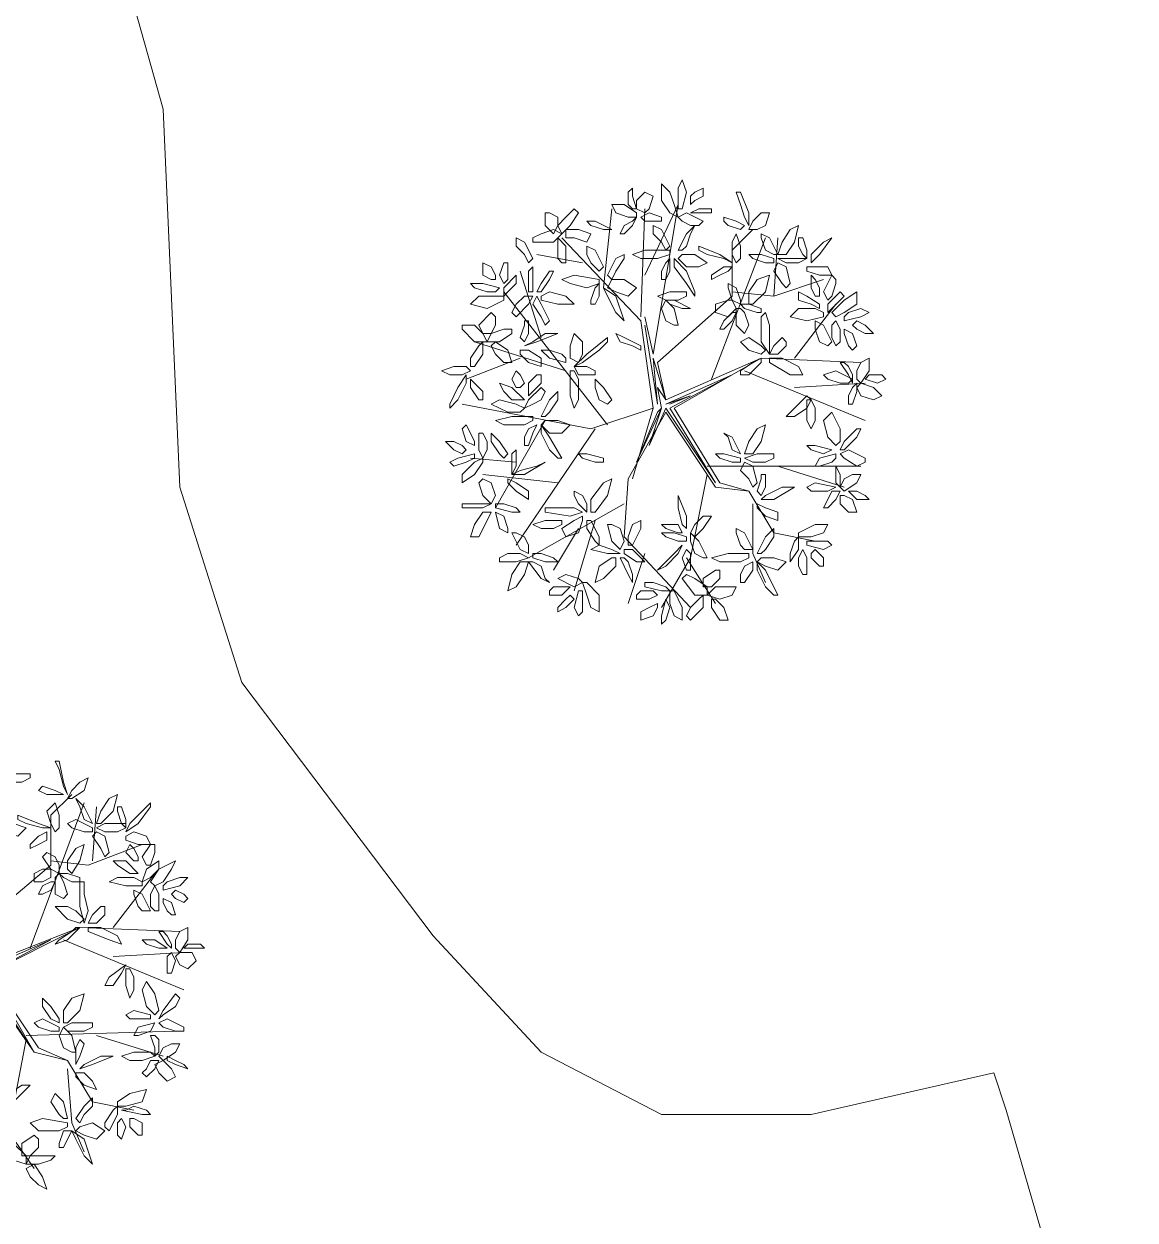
# Model space of a CAD drawing. Header units: millimetres. Extents: x 2576 to 2719, y 1757 to 1977.
# Drawn here: x 2614.22 to 2621.77, y 1837.76 to 1845.89 of the extents above; entities that cross this region are included whole.
import ezdxf

# ---------------------------------------------------------------- set-up
doc = ezdxf.new("R2010")
doc.units = ezdxf.units.MM
doc.layers.add('PDF_0', color=7, linetype='Continuous')
doc.layers.add('PDF_CVL_CUADCON_TIT', color=7, linetype='Continuous')

msp = doc.modelspace()

# ---------------------------------------------------------------- linework, layer by layer
at = {"layer": 'PDF_0', "lineweight": 9}
for points in [[(2618.6631, 1844.5789), (2618.6066, 1844.6072), (2618.5502, 1844.6919), (2618.5502, 1844.8049), (2618.6066, 1844.7484), (2618.6349, 1844.6637)], [(2618.6631, 1844.6919), (2618.6631, 1844.7766), (2618.6913, 1844.8331), (2618.7196, 1844.7484), (2618.6913, 1844.6354), (2618.6631, 1844.6354)], [(2618.3525, 1844.6354), (2618.3807, 1844.6354), (2618.3525, 1844.7201), (2618.3525, 1844.7766), (2618.3242, 1844.7484), (2618.3242, 1844.6637)], [(2618.4372, 1844.6072), (2618.3807, 1844.6354), (2618.3807, 1844.6919), (2618.4372, 1844.7484), (2618.4937, 1844.7201), (2618.4654, 1844.6354)], [(2618.7478, 1844.6637), (2618.7478, 1844.7201), (2618.7761, 1844.7484), (2618.8325, 1844.7766), (2618.8325, 1844.7201), (2618.7761, 1844.6919)], [(2619.0867, 1844.6637), (2619.1149, 1844.5789), (2619.1432, 1844.5225), (2619.1432, 1844.6072), (2619.0867, 1844.7484), (2619.0585, 1844.7484)], [(2617.9571, 1844.6354), (2617.9854, 1844.6072), (2617.9289, 1844.5225), (2617.8724, 1844.466), (2617.8442, 1844.5225), (2617.9006, 1844.5789)], [(2618.3242, 1844.5789), (2618.2395, 1844.6072), (2618.2113, 1844.6637), (2618.296, 1844.6637), (2618.3807, 1844.6072), (2618.3807, 1844.5789)], [(2618.8608, 1844.6072), (2618.7761, 1844.6072), (2618.7478, 1844.6072), (2618.8043, 1844.6354), (2618.889, 1844.6354), (2618.889, 1844.6072)], [(2617.8442, 1844.5789), (2617.8442, 1844.5225), (2617.8159, 1844.466), (2617.7594, 1844.5225), (2617.7594, 1844.6072), (2617.7877, 1844.6072)], [(2618.1548, 1844.4942), (2618.2113, 1844.4942), (2618.0983, 1844.5507), (2618.0418, 1844.5507), (2618.0701, 1844.5225)], [(2618.296, 1844.5225), (2618.3525, 1844.5507), (2618.3807, 1844.5789), (2618.3525, 1844.5225), (2618.296, 1844.466), (2618.2678, 1844.466)], [(2618.4937, 1844.5507), (2618.4372, 1844.5507), (2618.409, 1844.5789), (2618.4654, 1844.6072), (2618.5502, 1844.5789), (2618.5502, 1844.5507)], [(2618.7478, 1844.5225), (2618.6913, 1844.5507), (2618.6631, 1844.5789), (2618.7196, 1844.6072), (2618.8325, 1844.5507), (2618.8043, 1844.5225)], [(2619.002, 1844.5225), (2619.0867, 1844.4942), (2619.1149, 1844.5225), (2619.0585, 1844.5507), (2618.9737, 1844.5789), (2618.9737, 1844.5507)], [(2619.1432, 1844.4942), (2619.1997, 1844.4942), (2619.2561, 1844.5225), (2619.2844, 1844.6072), (2619.2279, 1844.6072), (2619.1714, 1844.5507)], [(2617.7312, 1844.466), (2617.8159, 1844.4942), (2617.8724, 1844.466), (2617.8159, 1844.4095), (2617.6747, 1844.4095), (2617.6747, 1844.4377)], [(2617.9006, 1844.4377), (2617.9006, 1844.4942), (2617.9854, 1844.4942), (2618.0701, 1844.466), (2618.0418, 1844.4095), (2617.9571, 1844.4377)], [(2618.5502, 1844.4095), (2618.4937, 1844.466), (2618.4937, 1844.5225), (2618.5502, 1844.4942), (2618.6066, 1844.3813), (2618.5784, 1844.353)], [(2618.7196, 1844.3813), (2618.7478, 1844.466), (2618.7761, 1844.5225), (2618.7196, 1844.466), (2618.6631, 1844.353), (2618.6913, 1844.353)], [(2619.0585, 1844.2683), (2619.0867, 1844.2965), (2619.0867, 1844.3813), (2619.0585, 1844.466), (2619.0302, 1844.4095), (2619.0302, 1844.3248)], [(2619.2561, 1844.353), (2619.2279, 1844.4377), (2619.2279, 1844.466), (2619.2844, 1844.4377), (2619.3409, 1844.3248), (2619.3126, 1844.3248)], [(2619.3409, 1844.3248), (2619.3973, 1844.3248), (2619.4538, 1844.4095), (2619.4821, 1844.5225), (2619.4256, 1844.4942), (2619.3691, 1844.4095)], [(2617.6182, 1844.3248), (2617.5618, 1844.3813), (2617.5618, 1844.4377), (2617.6182, 1844.4095), (2617.6747, 1844.2965), (2617.6465, 1844.2683)], [(2617.8442, 1844.2965), (2617.8442, 1844.3813), (2617.8442, 1844.4377), (2617.9006, 1844.3813), (2617.9006, 1844.2683), (2617.8724, 1844.2683)], [(2618.0701, 1844.2683), (2618.0418, 1844.3248), (2618.0418, 1844.3813), (2618.0983, 1844.353), (2618.1548, 1844.2401), (2618.1266, 1844.2118)], [(2618.8608, 1844.3248), (2618.9737, 1844.2965), (2619.0302, 1844.2683), (2618.9455, 1844.3248), (2618.8043, 1844.3813), (2618.8043, 1844.353)], [(2619.4821, 1844.3813), (2619.5103, 1844.3248), (2619.5385, 1844.2965), (2619.5385, 1844.353), (2619.5103, 1844.4377), (2619.4821, 1844.4377)], [(2619.6515, 1844.4095), (2619.708, 1844.4377), (2619.6233, 1844.3248), (2619.5668, 1844.2683), (2619.5668, 1844.3248)], [(2618.2395, 1844.2118), (2618.296, 1844.2965), (2618.296, 1844.3248), (2618.2395, 1844.2965), (2618.183, 1844.1836), (2618.2113, 1844.1553)], [(2618.5219, 1844.2965), (2618.409, 1844.2965), (2618.3525, 1844.3248), (2618.4372, 1844.353), (2618.6066, 1844.353), (2618.6066, 1844.3248)], [(2618.6631, 1844.2965), (2618.6913, 1844.3248), (2618.7761, 1844.3248), (2618.8608, 1844.2683), (2618.8043, 1844.2401), (2618.7196, 1844.2401)], [(2619.2561, 1844.2683), (2619.1714, 1844.2965), (2619.1432, 1844.3248), (2619.2279, 1844.3248), (2619.3126, 1844.2965), (2619.3126, 1844.2683)], [(2617.4206, 1844.1553), (2617.3923, 1844.1553), (2617.3358, 1844.1836), (2617.3358, 1844.2683), (2617.3923, 1844.2401), (2617.4206, 1844.1836)], [(2617.5053, 1844.2401), (2617.5053, 1844.1553), (2617.477, 1844.1271), (2617.4488, 1844.1836), (2617.477, 1844.2683), (2617.5053, 1844.2683)], [(2617.6465, 1844.0989), (2617.6465, 1844.2118), (2617.6747, 1844.2401), (2617.6747, 1844.1836), (2617.6747, 1844.0706), (2617.6465, 1844.0706)], [(2618.5502, 1844.1553), (2618.5784, 1844.1553), (2618.6066, 1844.2118), (2618.6066, 1844.2965), (2618.5784, 1844.2683), (2618.5502, 1844.2118)], [(2618.7196, 1844.1271), (2618.6349, 1844.2401), (2618.6349, 1844.2965), (2618.7196, 1844.2118), (2618.7761, 1844.0706), (2618.7761, 1844.0424)], [(2618.9455, 1844.1836), (2619.002, 1844.2118), (2619.0302, 1844.2401), (2618.9737, 1844.2401), (2618.889, 1844.1836), (2618.889, 1844.1553)], [(2619.3691, 1844.1271), (2619.3126, 1844.2118), (2619.3409, 1844.2683), (2619.3973, 1844.2401), (2619.4256, 1844.1271), (2619.3973, 1844.0989)], [(2619.4821, 1844.2683), (2619.5385, 1844.2965), (2619.4256, 1844.2965), (2619.3409, 1844.2965), (2619.3973, 1844.2683)], [(2619.5385, 1844.2401), (2619.5385, 1844.2118), (2619.6233, 1844.1836), (2619.708, 1844.1836), (2619.6797, 1844.2401), (2619.595, 1844.2401)], [(2617.5618, 1844.1271), (2617.5618, 1844.1836), (2617.477, 1844.0989), (2617.477, 1844.0424), (2617.5053, 1844.0706)], [(2617.7312, 1844.1271), (2617.7877, 1844.2118), (2617.8159, 1844.2118), (2617.7877, 1844.1553), (2617.7312, 1844.0706), (2617.703, 1844.0706)], [(2618.0418, 1844.0989), (2617.9289, 1844.1271), (2617.8724, 1844.1553), (2617.9571, 1844.1836), (2618.1266, 1844.1553), (2618.1266, 1844.1271)], [(2618.183, 1844.0989), (2618.2113, 1844.1553), (2618.296, 1844.1553), (2618.3807, 1844.0989), (2618.3242, 1844.0424), (2618.2395, 1844.0706)], [(2619.1432, 1843.9859), (2619.1714, 1843.9859), (2619.2561, 1844.0706), (2619.2844, 1844.1836), (2619.1997, 1844.1553), (2619.1432, 1844.0706)], [(2619.6233, 1844.0424), (2619.595, 1844.0424), (2619.5668, 1844.0989), (2619.5668, 1844.1836), (2619.595, 1844.1553), (2619.6233, 1844.0989)], [(2619.7362, 1844.1271), (2619.708, 1844.0424), (2619.6797, 1844.0141), (2619.6515, 1844.0706), (2619.708, 1844.1836), (2619.7362, 1844.1553)], [(2617.3641, 1844.0706), (2617.2794, 1844.0989), (2617.2511, 1844.1271), (2617.3358, 1844.1271), (2617.4488, 1844.0989), (2617.4206, 1844.0706)], [(2617.7312, 1844.0424), (2617.7312, 1844.0141), (2617.8442, 1843.9859), (2617.9571, 1843.9859), (2617.9006, 1844.0424), (2617.7877, 1844.0706)], [(2618.0701, 1843.9859), (2618.0983, 1843.9859), (2618.1266, 1844.0424), (2618.1266, 1844.1271), (2618.0983, 1844.0989), (2618.0701, 1844.0141)], [(2618.2395, 1843.9294), (2618.296, 1843.8729), (2618.2395, 1844.0424), (2618.1548, 1844.0989), (2618.183, 1844.0424)], [(2618.6631, 1844.0141), (2618.5784, 1844.0141), (2618.5219, 1844.0424), (2618.6066, 1844.0706), (2618.7196, 1844.0706), (2618.7196, 1844.0424)], [(2619.0585, 1844.0989), (2619.0867, 1844.0141), (2619.0867, 1843.9859), (2619.0302, 1844.0141), (2619.002, 1844.0989), (2619.002, 1844.1271)], [(2619.5668, 1843.9859), (2619.4821, 1844.0141), (2619.4821, 1844.0706), (2619.5385, 1844.0424), (2619.6233, 1843.9859), (2619.6233, 1843.9577)], [(2619.7645, 1844.0141), (2619.708, 1843.9577), (2619.6797, 1843.9294), (2619.6797, 1843.9859), (2619.7645, 1844.0706), (2619.7927, 1844.0424)], [(2619.7362, 1843.9012), (2619.708, 1843.9294), (2619.7927, 1844.0141), (2619.8774, 1844.0706), (2619.8774, 1843.9859), (2619.7927, 1843.9294)], [(2617.477, 1844.0424), (2617.477, 1844.0141), (2617.3641, 1843.9577), (2617.2511, 1843.9859), (2617.3076, 1844.0424), (2617.3923, 1844.0424)], [(2617.5618, 1843.9859), (2617.6182, 1844.0424), (2617.6747, 1844.0424), (2617.6465, 1843.9859), (2617.5618, 1843.9012), (2617.5335, 1843.9294)], [(2617.7312, 1843.9012), (2617.6747, 1843.9859), (2617.703, 1844.0424), (2617.7312, 1843.9859), (2617.7877, 1843.8729), (2617.7594, 1843.8447)], [(2618.5784, 1843.8729), (2618.5502, 1843.9577), (2618.5784, 1844.0141), (2618.6349, 1843.9577), (2618.6631, 1843.8447), (2618.6349, 1843.8447)], [(2618.6913, 1843.9577), (2618.6066, 1843.9859), (2618.5784, 1844.0141), (2618.6349, 1844.0141), (2618.7478, 1843.9577), (2618.7196, 1843.9577)], [(2619.0302, 1844.0141), (2619.0585, 1843.9577), (2619.002, 1843.9012), (2618.9173, 1843.9294), (2618.9173, 1843.9859), (2619.002, 1844.0141)], [(2619.1997, 1843.9294), (2619.1149, 1843.9577), (2619.0867, 1843.9859), (2619.1432, 1843.9859), (2619.2279, 1843.9577), (2619.2279, 1843.9294)], [(2617.4206, 1843.8447), (2617.3923, 1843.7882), (2617.3358, 1843.7882), (2617.3076, 1843.8447), (2617.3923, 1843.9294), (2617.4206, 1843.9012)], [(2619.0585, 1843.9294), (2619.0302, 1843.9294), (2618.9737, 1843.8729), (2618.9455, 1843.8165), (2618.9737, 1843.8165), (2619.0302, 1843.8729)], [(2619.1149, 1843.9294), (2619.1432, 1843.8447), (2619.1149, 1843.7882), (2619.0585, 1843.8447), (2619.0585, 1843.9577), (2619.0867, 1843.9577)], [(2619.2844, 1843.8447), (2619.2844, 1843.7035), (2619.2844, 1843.647), (2619.2279, 1843.7318), (2619.2279, 1843.9012), (2619.2561, 1843.9294)], [(2619.6515, 1843.9294), (2619.6515, 1843.9012), (2619.5385, 1843.8729), (2619.4256, 1843.9012), (2619.4821, 1843.9577), (2619.595, 1843.9577)], [(2619.8209, 1843.9294), (2619.9057, 1843.9577), (2619.9621, 1843.9294), (2619.9057, 1843.9012), (2619.7927, 1843.8729), (2619.7927, 1843.9012)], [(2617.2794, 1843.8447), (2617.3358, 1843.7882), (2617.3641, 1843.7318), (2617.2794, 1843.7318), (2617.1946, 1843.8165), (2617.1946, 1843.8447)], [(2617.5335, 1843.8165), (2617.5335, 1843.7882), (2617.4488, 1843.7318), (2617.3641, 1843.7318), (2617.3923, 1843.7882), (2617.477, 1843.8165)], [(2617.6182, 1843.8447), (2617.59, 1843.76), (2617.6182, 1843.7318), (2617.6465, 1843.7882), (2617.6465, 1843.8729), (2617.6182, 1843.8729)], [(2619.6233, 1843.7318), (2619.595, 1843.8165), (2619.595, 1843.8729), (2619.6515, 1843.8447), (2619.708, 1843.7318), (2619.6797, 1843.7035)], [(2619.708, 1843.76), (2619.708, 1843.8447), (2619.7362, 1843.8729), (2619.7645, 1843.8165), (2619.7645, 1843.7318), (2619.7362, 1843.7035)], [(2619.8209, 1843.7035), (2619.7927, 1843.7882), (2619.7927, 1843.8165), (2619.8492, 1843.7882), (2619.8774, 1843.7035), (2619.8492, 1843.6753)], [(2619.8492, 1843.8447), (2619.8774, 1843.8729), (2619.9339, 1843.8447), (2619.9904, 1843.7882), (2619.9339, 1843.7882), (2619.8774, 1843.8165)], [(2617.2511, 1843.6188), (2617.3076, 1843.7035), (2617.3358, 1843.7318), (2617.3358, 1843.647), (2617.2794, 1843.5623), (2617.2511, 1843.5623)], [(2617.3923, 1843.7035), (2617.4206, 1843.7318), (2617.5053, 1843.6753), (2617.5335, 1843.5906), (2617.477, 1843.5906), (2617.4206, 1843.647)], [(2617.7594, 1843.7882), (2617.8442, 1843.7882), (2617.703, 1843.7318), (2617.6182, 1843.7035), (2617.6747, 1843.7318)], [(2617.9854, 1843.5906), (2617.9289, 1843.6188), (2617.9289, 1843.7035), (2617.9571, 1843.7882), (2618.0136, 1843.7318), (2618.0136, 1843.647)], [(2618.1266, 1843.6753), (2618.0136, 1843.5906), (2617.9571, 1843.5623), (2618.0418, 1843.647), (2618.183, 1843.76), (2618.183, 1843.7318)], [(2618.3525, 1843.7035), (2618.2678, 1843.7318), (2618.2395, 1843.7882), (2618.296, 1843.76), (2618.409, 1843.7035), (2618.409, 1843.6753)], [(2619.2561, 1843.6753), (2619.2279, 1843.647), (2619.1432, 1843.6753), (2619.0867, 1843.7318), (2619.1432, 1843.76), (2619.2279, 1843.7035)], [(2619.3973, 1843.7318), (2619.3691, 1843.76), (2619.3126, 1843.7035), (2619.2844, 1843.647), (2619.3409, 1843.647), (2619.3973, 1843.7035)], [(2617.59, 1843.6753), (2617.59, 1843.647), (2617.6465, 1843.5906), (2617.7312, 1843.5623), (2617.7312, 1843.6188), (2617.6465, 1843.6753)], [(2617.8724, 1843.647), (2617.7877, 1843.6753), (2617.7312, 1843.6753), (2617.7877, 1843.6188), (2617.9006, 1843.5906), (2617.9006, 1843.6188)], [(2619.1714, 1843.5906), (2619.0867, 1843.5341), (2619.0867, 1843.5058), (2619.1432, 1843.5058), (2619.2279, 1843.5906), (2619.2279, 1843.6188)], [(2619.3691, 1843.6188), (2619.4821, 1843.5623), (2619.5103, 1843.5058), (2619.4256, 1843.5058), (2619.2844, 1843.5906), (2619.2844, 1843.6188)], [(2619.8209, 1843.5623), (2619.8492, 1843.5058), (2619.8492, 1843.4494), (2619.8209, 1843.5058), (2619.7645, 1843.5906), (2619.7927, 1843.5906)], [(2619.8774, 1843.5341), (2619.9057, 1843.5906), (2619.9621, 1843.6188), (2619.9621, 1843.5341), (2619.9057, 1843.4494), (2619.8774, 1843.4776)], [(2617.2511, 1843.5341), (2617.2229, 1843.5623), (2617.1382, 1843.5623), (2617.0534, 1843.5341), (2617.1099, 1843.5058), (2617.1946, 1843.5058)], [(2617.1664, 1843.3364), (2617.2229, 1843.4494), (2617.2229, 1843.5058), (2617.1664, 1843.4211), (2617.1099, 1843.3082), (2617.1099, 1843.2799)], [(2617.59, 1843.4211), (2617.5618, 1843.4211), (2617.5335, 1843.4776), (2617.5618, 1843.5341), (2617.59, 1843.5058), (2617.6182, 1843.4494)], [(2617.7312, 1843.4494), (2617.6747, 1843.3929), (2617.6465, 1843.3646), (2617.6465, 1843.4494), (2617.703, 1843.5058), (2617.7312, 1843.5058)], [(2617.9854, 1843.4776), (2617.9854, 1843.3364), (2617.9571, 1843.2799), (2617.9289, 1843.3646), (2617.9289, 1843.5341), (2617.9571, 1843.5341)], [(2618.0983, 1843.5058), (2618.0983, 1843.5341), (2618.0418, 1843.5623), (2617.9571, 1843.5623), (2617.9854, 1843.5058), (2618.0701, 1843.5058)], [(2619.7645, 1843.4494), (2619.6797, 1843.4776), (2619.6515, 1843.5058), (2619.7362, 1843.5341), (2619.8492, 1843.4776), (2619.8209, 1843.4494)], [(2619.9339, 1843.4776), (2620.0186, 1843.4494), (2620.0751, 1843.4776), (2620.0469, 1843.5058), (2619.9621, 1843.5058)], [(2617.3358, 1843.3929), (2617.2794, 1843.4494), (2617.2511, 1843.4776), (2617.2511, 1843.4211), (2617.3076, 1843.3364), (2617.3358, 1843.3364)], [(2617.5335, 1843.3364), (2617.477, 1843.3929), (2617.4488, 1843.4494), (2617.5335, 1843.4211), (2617.6182, 1843.3364), (2617.59, 1843.3364)], [(2617.7312, 1843.3364), (2617.6747, 1843.3082), (2617.6182, 1843.2799), (2617.6465, 1843.3364), (2617.7312, 1843.4211), (2617.7594, 1843.3929)], [(2618.1266, 1843.3364), (2618.0983, 1843.4211), (2618.0983, 1843.4776), (2618.1548, 1843.4211), (2618.2113, 1843.3364), (2618.183, 1843.3082)], [(2619.8209, 1843.3646), (2619.8492, 1843.4211), (2619.8774, 1843.4494), (2619.8774, 1843.3929), (2619.8492, 1843.3082), (2619.8209, 1843.3082)], [(2619.8774, 1843.4211), (2619.9057, 1843.4494), (2619.9904, 1843.4211), (2620.0469, 1843.3646), (2619.9904, 1843.3364), (2619.9057, 1843.3646)], [(2617.6182, 1843.2799), (2617.59, 1843.2517), (2617.5053, 1843.2517), (2617.3923, 1843.3082), (2617.4488, 1843.3364), (2617.5618, 1843.3082)], [(2617.7877, 1843.2517), (2617.8442, 1843.3364), (2617.8442, 1843.3929), (2617.7877, 1843.3364), (2617.7312, 1843.2234), (2617.7594, 1843.2234)], [(2619.5385, 1843.2799), (2619.4538, 1843.2234), (2619.3973, 1843.2234), (2619.4538, 1843.2799), (2619.5385, 1843.3646), (2619.5668, 1843.3364)], [(2619.595, 1843.2799), (2619.595, 1843.1952), (2619.5668, 1843.1387), (2619.5385, 1843.1952), (2619.5385, 1843.3364), (2619.5668, 1843.3364)], [(2619.7362, 1843.0258), (2619.7645, 1843.054), (2619.7645, 1843.1387), (2619.708, 1843.2517), (2619.6515, 1843.1952), (2619.6797, 1843.0822)], [(2617.2511, 1843.1105), (2617.2794, 1843.054), (2617.2794, 1843.0258), (2617.2229, 1843.054), (2617.1946, 1843.1387), (2617.2229, 1843.167)], [(2617.6182, 1843.167), (2617.477, 1843.167), (2617.4206, 1843.1952), (2617.5335, 1843.2234), (2617.6747, 1843.2234), (2617.6747, 1843.1952)], [(2617.6182, 1843.0258), (2617.6465, 1843.0258), (2617.6747, 1843.1105), (2617.703, 1843.167), (2617.6465, 1843.1387), (2617.6182, 1843.0822)], [(2617.7312, 1843.167), (2617.7594, 1843.1952), (2617.8442, 1843.1952), (2617.9289, 1843.167), (2617.8724, 1843.1105), (2617.7877, 1843.1105)], [(2617.7877, 1842.9975), (2617.7312, 1843.1105), (2617.7312, 1843.167), (2617.7877, 1843.0822), (2617.8724, 1842.941), (2617.8442, 1842.941)], [(2619.1149, 1842.9693), (2619.1714, 1842.9693), (2619.2279, 1843.054), (2619.2561, 1843.167), (2619.1997, 1843.1387), (2619.1432, 1843.054)], [(2617.3641, 1843.054), (2617.3641, 1842.9975), (2617.3358, 1842.941), (2617.3076, 1842.9975), (2617.3076, 1843.1105), (2617.3358, 1843.1105)], [(2617.4488, 1842.9693), (2617.3923, 1843.054), (2617.3923, 1843.1105), (2617.4488, 1843.054), (2617.5053, 1842.9693), (2617.477, 1842.941)], [(2619.0302, 1842.9975), (2619.0867, 1842.9693), (2619.0302, 1843.0822), (2618.9737, 1843.1105), (2619.002, 1843.0822)], [(2619.8774, 1843.0822), (2619.7927, 1842.9975), (2619.7645, 1842.9975), (2619.7927, 1843.054), (2619.8774, 1843.1387), (2619.9057, 1843.1387)], [(2617.2229, 1842.9975), (2617.1946, 1842.9693), (2617.1382, 1842.9975), (2617.0817, 1843.054), (2617.1382, 1843.054), (2617.1946, 1843.0258)], [(2617.5335, 1842.9693), (2617.5618, 1842.9975), (2617.5618, 1842.8846), (2617.5335, 1842.8281), (2617.5335, 1842.8846)], [(2619.6515, 1842.9693), (2619.708, 1842.9975), (2619.595, 1843.0258), (2619.5385, 1843.0258), (2619.5668, 1842.9975)], [(2619.8774, 1842.8846), (2619.7927, 1842.941), (2619.7645, 1842.9693), (2619.8209, 1842.9975), (2619.9339, 1842.941), (2619.9339, 1842.9128)], [(2617.2229, 1842.9128), (2617.1382, 1842.8846), (2617.1099, 1842.9128), (2617.1664, 1842.941), (2617.2794, 1842.9693), (2617.2794, 1842.941)], [(2617.3358, 1842.941), (2617.3358, 1842.9128), (2617.2794, 1842.8281), (2617.1946, 1842.7716), (2617.1946, 1842.8281), (2617.2794, 1842.9128)], [(2618.0983, 1842.9128), (2618.0136, 1842.941), (2617.9854, 1842.9693), (2618.0418, 1842.9693), (2618.1548, 1842.941), (2618.1548, 1842.9128)], [(2619.0302, 1842.9128), (2618.9455, 1842.941), (2618.9173, 1842.9693), (2618.9737, 1842.9693), (2619.0867, 1842.941), (2619.0867, 1842.9128)], [(2619.2561, 1842.9128), (2619.1714, 1842.9128), (2619.1149, 1842.941), (2619.1997, 1842.9693), (2619.3126, 1842.9693), (2619.3126, 1842.941)], [(2619.708, 1842.9128), (2619.6233, 1842.8846), (2619.595, 1842.8846), (2619.6233, 1842.941), (2619.7362, 1842.9693), (2619.7362, 1842.941)], [(2617.703, 1842.8846), (2617.7594, 1842.9128), (2617.6182, 1842.8281), (2617.5335, 1842.8281), (2617.59, 1842.8563)], [(2619.1432, 1842.7998), (2619.0867, 1842.8563), (2619.1149, 1842.9128), (2619.1714, 1842.8846), (2619.1997, 1842.7716), (2619.1714, 1842.7434)], [(2619.7645, 1842.8281), (2619.7362, 1842.8846), (2619.7362, 1842.7716), (2619.7645, 1842.7434), (2619.7645, 1842.7716)], [(2617.3923, 1842.7716), (2617.4206, 1842.6869), (2617.3923, 1842.6304), (2617.3358, 1842.6869), (2617.3076, 1842.7716), (2617.3358, 1842.7998)], [(2617.5053, 1842.7998), (2617.5053, 1842.7716), (2617.5618, 1842.7151), (2617.6465, 1842.6586), (2617.6465, 1842.7151), (2617.5618, 1842.7716)], [(2618.0701, 1842.6586), (2618.1548, 1842.7716), (2618.2113, 1842.7998), (2618.183, 1842.6869), (2618.0983, 1842.5739), (2618.0701, 1842.5739)], [(2619.2279, 1842.7998), (2619.1997, 1842.7151), (2619.2279, 1842.6869), (2619.2561, 1842.7434), (2619.2561, 1842.8281), (2619.2279, 1842.8281)], [(2619.6797, 1842.7151), (2619.7362, 1842.7434), (2619.595, 1842.7716), (2619.5385, 1842.7434), (2619.5668, 1842.7151)], [(2619.7927, 1842.7998), (2619.8492, 1842.8281), (2619.9057, 1842.8281), (2619.8774, 1842.7716), (2619.7927, 1842.7151), (2619.7645, 1842.7434)], [(2617.9571, 1842.7151), (2617.9571, 1842.6869), (2617.9854, 1842.6304), (2618.0418, 1842.5739), (2618.0418, 1842.6304), (2618.0136, 1842.6869)], [(2618.6631, 1842.6022), (2618.6631, 1842.6869), (2618.7196, 1842.5457), (2618.7196, 1842.461), (2618.6913, 1842.4892)], [(2619.3691, 1842.7434), (2619.4538, 1842.7434), (2619.3126, 1842.6586), (2619.2279, 1842.6586), (2619.2561, 1842.6869)], [(2619.6797, 1842.6586), (2619.708, 1842.7151), (2619.7645, 1842.7151), (2619.7362, 1842.6586), (2619.6797, 1842.6022), (2619.6515, 1842.6022)], [(2619.7645, 1842.6869), (2619.7927, 1842.6869), (2619.8492, 1842.6586), (2619.8774, 1842.5739), (2619.8209, 1842.5739), (2619.7645, 1842.6304)], [(2619.8209, 1842.7151), (2619.8774, 1842.6586), (2619.9621, 1842.6586), (2619.9339, 1842.6869), (2619.8774, 1842.7151)], [(2617.2511, 1842.6304), (2617.3641, 1842.6304), (2617.3923, 1842.6304), (2617.3358, 1842.6022), (2617.1946, 1842.6022), (2617.1946, 1842.6304)], [(2617.477, 1842.6304), (2617.5618, 1842.6022), (2617.59, 1842.5739), (2617.5335, 1842.5739), (2617.4206, 1842.6022), (2617.4206, 1842.6304)], [(2617.8442, 1842.6022), (2617.9571, 1842.6022), (2618.0136, 1842.5739), (2617.9289, 1842.5457), (2617.7594, 1842.5739), (2617.7594, 1842.6022)], [(2619.1997, 1842.6304), (2619.1997, 1842.6022), (2619.2561, 1842.5457), (2619.3409, 1842.5174), (2619.3409, 1842.5739), (2619.2561, 1842.6022)], [(2617.3923, 1842.5739), (2617.3358, 1842.5739), (2617.2794, 1842.4892), (2617.2511, 1842.4045), (2617.3076, 1842.4045), (2617.3641, 1842.5174)], [(2617.477, 1842.5457), (2617.4206, 1842.5739), (2617.4488, 1842.461), (2617.5053, 1842.4327), (2617.5053, 1842.461)], [(2617.8159, 1842.461), (2617.7312, 1842.461), (2617.6747, 1842.4892), (2617.7594, 1842.5174), (2617.8724, 1842.5174), (2617.8724, 1842.4892)], [(2618.0136, 1842.5457), (2618.0136, 1842.5174), (2617.9854, 1842.4327), (2617.9006, 1842.4045), (2617.8724, 1842.461), (2617.9571, 1842.5174)], [(2618.0418, 1842.461), (2618.0983, 1842.3762), (2618.1266, 1842.348), (2618.1266, 1842.4045), (2618.0701, 1842.5174), (2618.0418, 1842.5174)], [(2618.3242, 1842.4045), (2618.3525, 1842.4892), (2618.409, 1842.5174), (2618.409, 1842.461), (2618.3525, 1842.348), (2618.3242, 1842.348)], [(2618.7478, 1842.4327), (2618.7761, 1842.4045), (2618.8325, 1842.461), (2618.889, 1842.5457), (2618.8325, 1842.5457), (2618.7761, 1842.4892)], [(2617.6182, 1842.4045), (2617.6465, 1842.348), (2617.6465, 1842.2915), (2617.59, 1842.3198), (2617.5335, 1842.4327), (2617.5618, 1842.4327)], [(2618.2678, 1842.461), (2618.296, 1842.3762), (2618.2678, 1842.3198), (2618.2113, 1842.3762), (2618.183, 1842.4892), (2618.2113, 1842.4892)], [(2618.5784, 1842.461), (2618.5502, 1842.4892), (2618.6631, 1842.4892), (2618.6913, 1842.4327), (2618.6631, 1842.4327)], [(2618.7196, 1842.3762), (2618.7196, 1842.4045), (2618.6349, 1842.4327), (2618.5502, 1842.4327), (2618.5784, 1842.4045), (2618.6631, 1842.3762)], [(2618.7761, 1842.2915), (2618.7478, 1842.3762), (2618.7478, 1842.4327), (2618.8043, 1842.3762), (2618.8608, 1842.2633), (2618.8325, 1842.2633)], [(2619.0867, 1842.348), (2619.0585, 1842.4327), (2619.0585, 1842.461), (2619.1149, 1842.4327), (2619.1714, 1842.3198), (2619.1149, 1842.3198)], [(2619.2561, 1842.3198), (2619.3126, 1842.4045), (2619.3126, 1842.461), (2619.2561, 1842.4045), (2619.1997, 1842.2915), (2619.2279, 1842.2915)], [(2619.4821, 1842.4045), (2619.4821, 1842.4327), (2619.595, 1842.4892), (2619.6797, 1842.4892), (2619.6515, 1842.4327), (2619.5668, 1842.4045)], [(2618.1266, 1842.348), (2618.0701, 1842.3198), (2618.183, 1842.2915), (2618.2678, 1842.2915), (2618.2113, 1842.3198)], [(2618.5784, 1842.2068), (2618.5219, 1842.1786), (2618.6349, 1842.2915), (2618.6913, 1842.348), (2618.6631, 1842.2915)], [(2619.4256, 1842.2915), (2619.4256, 1842.235), (2619.4821, 1842.3198), (2619.4821, 1842.4045), (2619.4538, 1842.3762)], [(2619.595, 1842.3762), (2619.6797, 1842.3762), (2619.708, 1842.348), (2619.6515, 1842.3198), (2619.5385, 1842.348), (2619.5385, 1842.3762)], [(2617.5053, 1842.2915), (2617.59, 1842.2915), (2617.6465, 1842.2633), (2617.5618, 1842.235), (2617.4488, 1842.235), (2617.4488, 1842.2633)], [(2617.7312, 1842.2915), (2617.8159, 1842.2633), (2617.8442, 1842.235), (2617.7594, 1842.235), (2617.6747, 1842.2633), (2617.6747, 1842.2915)], [(2618.3525, 1842.3198), (2618.409, 1842.2633), (2618.4372, 1842.235), (2618.3807, 1842.235), (2618.296, 1842.2915), (2618.296, 1842.3198)], [(2618.7478, 1842.2068), (2618.7478, 1842.2915), (2618.7196, 1842.3198), (2618.6913, 1842.2633), (2618.7196, 1842.1786), (2618.7478, 1842.1786)], [(2619.0867, 1842.235), (2618.9455, 1842.235), (2618.889, 1842.2633), (2619.002, 1842.2915), (2619.1432, 1842.2915), (2619.1432, 1842.2633)], [(2619.4821, 1842.2068), (2619.4821, 1842.2633), (2619.5103, 1842.3198), (2619.5385, 1842.2633), (2619.5385, 1842.1503), (2619.5103, 1842.1503)], [(2619.5668, 1842.2915), (2619.595, 1842.3198), (2619.6515, 1842.2633), (2619.6515, 1842.2068), (2619.6233, 1842.2068), (2619.5668, 1842.2633)], [(2617.6465, 1842.235), (2617.59, 1842.235), (2617.5335, 1842.1503), (2617.5053, 1842.0374), (2617.5618, 1842.0656), (2617.6182, 1842.1503)], [(2617.7312, 1842.2068), (2617.7594, 1842.1221), (2617.7877, 1842.0939), (2617.7312, 1842.1221), (2617.6465, 1842.235), (2617.6747, 1842.235)], [(2618.2395, 1842.2633), (2618.2113, 1842.2633), (2618.1266, 1842.2068), (2618.0983, 1842.0939), (2618.1548, 1842.1221), (2618.2395, 1842.2068)], [(2618.3242, 1842.235), (2618.3525, 1842.1503), (2618.3525, 1842.0939), (2618.3242, 1842.1503), (2618.2678, 1842.2633), (2618.296, 1842.2633)], [(2619.0867, 1842.0939), (2619.1149, 1842.0939), (2619.1714, 1842.1786), (2619.1714, 1842.235), (2619.1149, 1842.2068), (2619.0867, 1842.1503)], [(2619.1997, 1842.235), (2619.2279, 1842.2633), (2619.3126, 1842.2633), (2619.3973, 1842.235), (2619.3409, 1842.1786), (2619.2561, 1842.2068)], [(2619.2561, 1842.0656), (2619.1997, 1842.1786), (2619.1997, 1842.235), (2619.2561, 1842.1786), (2619.3409, 1842.0091), (2619.3126, 1842.0091)], [(2617.9006, 1842.1503), (2617.8442, 1842.1221), (2617.9571, 1842.0656), (2618.0136, 1842.0939), (2617.9854, 1842.1221)], [(2618.7761, 1842.1221), (2618.8608, 1842.0656), (2618.8608, 1842.0091), (2618.7761, 1842.0091), (2618.6913, 1842.1221), (2618.7196, 1842.1503)], [(2618.9455, 1842.1221), (2618.889, 1842.0656), (2618.8325, 1842.0656), (2618.8325, 1842.1221), (2618.9173, 1842.1786), (2618.9455, 1842.1786)], [(2617.8159, 1842.0656), (2617.9006, 1842.0656), (2617.9289, 1842.0656), (2617.8724, 1842.0091), (2617.7877, 1842.0091), (2617.7877, 1842.0374)], [(2618.0136, 1841.9809), (2618.0136, 1841.8962), (2617.9854, 1841.8679), (2617.9571, 1841.9244), (2617.9854, 1842.0374), (2618.0136, 1842.0374)], [(2618.0136, 1842.0939), (2618.0418, 1842.0939), (2618.1266, 1842.0091), (2618.1266, 1841.8962), (2618.0701, 1841.9244), (2618.0418, 1842.0091)], [(2618.409, 1842.0374), (2618.4937, 1842.0374), (2618.5219, 1842.0091), (2618.4654, 1841.9809), (2618.3807, 1841.9809), (2618.3807, 1842.0091)], [(2618.4937, 1842.0939), (2618.5784, 1842.0656), (2618.6066, 1842.0374), (2618.5502, 1842.0374), (2618.4372, 1842.0656), (2618.4372, 1842.0939)], [(2618.6066, 1842.0374), (2618.6349, 1842.0374), (2618.6913, 1841.9244), (2618.6913, 1841.8397), (2618.6349, 1841.8679), (2618.6066, 1841.9527)], [(2619.0585, 1842.0656), (2619.0302, 1842.0091), (2618.9455, 1841.9809), (2618.8608, 1842.0091), (2618.9173, 1842.0656), (2619.002, 1842.0656)], [(2617.9289, 1842.0091), (2617.9571, 1841.9809), (2617.9006, 1841.9244), (2617.8442, 1841.8962), (2617.8442, 1841.9244), (2617.9006, 1841.9809)], [(2618.5219, 1841.9527), (2618.5219, 1841.9244), (2618.4937, 1841.8679), (2618.409, 1841.8397), (2618.409, 1841.8962), (2618.4654, 1841.9244)], [(2618.6066, 1841.9244), (2618.5784, 1841.9809), (2618.5502, 1841.8679), (2618.5502, 1841.8115), (2618.5784, 1841.8397)], [(2618.7478, 1841.9244), (2618.8043, 1841.9809), (2618.8325, 1842.0091), (2618.8325, 1841.9244), (2618.7478, 1841.8397), (2618.7196, 1841.8679)], [(2618.889, 1841.9809), (2618.9173, 1841.9809), (2618.9737, 1841.9244), (2619.002, 1841.8397), (2618.9455, 1841.8397), (2618.889, 1841.9244)], [(2614.4554, 1840.8231), (2614.4836, 1840.7101), (2614.5119, 1840.6536), (2614.4836, 1840.7383), (2614.4554, 1840.8795), (2614.4272, 1840.8795)], [(2614.2012, 1840.7383), (2614.1448, 1840.7383), (2614.1165, 1840.7666), (2614.1448, 1840.7948), (2614.2577, 1840.7948), (2614.2577, 1840.7666)], [(2614.5119, 1840.6254), (2614.5401, 1840.6254), (2614.6248, 1840.6819), (2614.6531, 1840.7666), (2614.5966, 1840.7383), (2614.5401, 1840.6819)], [(2614.3707, 1840.6536), (2614.4272, 1840.6536), (2614.4836, 1840.6536), (2614.4272, 1840.6819), (2614.3424, 1840.7101), (2614.3142, 1840.6819)], [(2614.7096, 1840.456), (2614.7378, 1840.456), (2614.8225, 1840.5407), (2614.8508, 1840.6536), (2614.7943, 1840.6254), (2614.7378, 1840.5407)], [(2614.4272, 1840.3995), (2614.4554, 1840.4277), (2614.4554, 1840.5124), (2614.4272, 1840.5971), (2614.3707, 1840.5407), (2614.3989, 1840.456)], [(2614.6248, 1840.4842), (2614.6813, 1840.456), (2614.6248, 1840.5689), (2614.5684, 1840.6254), (2614.5966, 1840.5689)], [(2614.8508, 1840.5407), (2614.879, 1840.456), (2614.9072, 1840.4277), (2614.9072, 1840.4842), (2614.879, 1840.5689), (2614.8508, 1840.5689)], [(2615.0202, 1840.5407), (2614.9355, 1840.456), (2614.9072, 1840.3995), (2614.992, 1840.456), (2615.0767, 1840.5689), (2615.0767, 1840.5971)], [(2614.2295, 1840.456), (2614.3424, 1840.4277), (2614.3989, 1840.4277), (2614.3142, 1840.456), (2614.173, 1840.5124), (2614.173, 1840.4842)], [(2614.6248, 1840.3995), (2614.5401, 1840.4277), (2614.5119, 1840.456), (2614.5684, 1840.4842), (2614.6813, 1840.4277), (2614.6813, 1840.3995)], [(2614.0318, 1840.4277), (2614.0318, 1840.456), (2614.1448, 1840.456), (2614.2295, 1840.4277), (2614.173, 1840.3712), (2614.0883, 1840.3995)], [(2614.3142, 1840.3148), (2614.3707, 1840.343), (2614.3707, 1840.3995), (2614.3142, 1840.3712), (2614.2577, 1840.3148), (2614.2577, 1840.2865)], [(2614.7378, 1840.2865), (2614.6813, 1840.3712), (2614.7096, 1840.3995), (2614.766, 1840.3712), (2614.7943, 1840.2583), (2614.766, 1840.23)], [(2614.8508, 1840.3995), (2614.766, 1840.3995), (2614.7096, 1840.4277), (2614.766, 1840.456), (2614.9072, 1840.456), (2614.9072, 1840.4277)], [(2614.9072, 1840.3712), (2614.9072, 1840.343), (2614.992, 1840.3148), (2615.0767, 1840.3148), (2615.0484, 1840.3712), (2614.9637, 1840.3995)], [(2614.5119, 1840.1453), (2614.5401, 1840.1171), (2614.5966, 1840.2018), (2614.6248, 1840.3148), (2614.5684, 1840.2865), (2614.5119, 1840.2018)], [(2614.992, 1840.2018), (2614.9637, 1840.2018), (2614.9072, 1840.2583), (2614.9355, 1840.3148), (2614.9637, 1840.2865), (2614.992, 1840.23)], [(2615.1049, 1840.2583), (2615.0767, 1840.1736), (2615.0484, 1840.1736), (2615.0202, 1840.23), (2615.0767, 1840.3148), (2615.1049, 1840.3148)], [(2614.4272, 1840.23), (2614.4554, 1840.1736), (2614.4554, 1840.1171), (2614.3989, 1840.1453), (2614.3424, 1840.23), (2614.3707, 1840.2583)], [(2614.9355, 1840.1171), (2614.992, 1840.1171), (2614.9072, 1840.2018), (2614.8225, 1840.2018), (2614.8508, 1840.1736)], [(2615.1332, 1840.1453), (2615.1332, 1840.2018), (2615.0484, 1840.1453), (2615.0202, 1840.0606), (2615.0767, 1840.0888)], [(2615.1049, 1840.0324), (2615.0767, 1840.0606), (2615.1332, 1840.1453), (2615.2461, 1840.2018), (2615.2179, 1840.1453), (2615.1614, 1840.0606)], [(2614.3989, 1840.1453), (2614.3989, 1840.0888), (2614.3424, 1840.0606), (2614.286, 1840.0606), (2614.286, 1840.1171), (2614.3424, 1840.1453)], [(2614.4836, 1840.0606), (2614.5119, 1839.9759), (2614.4836, 1839.9476), (2614.4272, 1839.9759), (2614.4272, 1840.0888), (2614.4554, 1840.1171)], [(2614.5401, 1840.0606), (2614.4836, 1840.0888), (2614.4554, 1840.1171), (2614.5119, 1840.1171), (2614.5966, 1840.0888), (2614.5966, 1840.0606)], [(2615.0202, 1840.0606), (2615.0202, 1840.0324), (2614.9072, 1840.0324), (2614.7943, 1840.0606), (2614.8508, 1840.0888), (2614.9637, 1840.0888)], [(2615.1896, 1840.0606), (2615.2744, 1840.0888), (2615.3308, 1840.0888), (2615.2744, 1840.0324), (2615.1614, 1840.0041), (2615.1614, 1840.0324)], [(2614.4272, 1840.0606), (2614.3989, 1840.0606), (2614.3424, 1840.0324), (2614.3142, 1839.9759), (2614.3424, 1839.9759), (2614.3989, 1840.0041)], [(2614.6248, 1839.9759), (2614.6531, 1839.8629), (2614.6248, 1839.7782), (2614.5966, 1839.8912), (2614.5966, 1840.0606), (2614.6248, 1840.0606)], [(2614.992, 1839.8912), (2614.9637, 1839.9759), (2614.9637, 1840.0041), (2615.0202, 1839.9759), (2615.0767, 1839.8629), (2615.0202, 1839.8629)], [(2615.0767, 1839.8912), (2615.0767, 1839.9759), (2615.1049, 1840.0324), (2615.1332, 1839.9759), (2615.1332, 1839.8629), (2615.1049, 1839.8629)], [(2615.2179, 1839.9759), (2615.2461, 1840.0041), (2615.3026, 1839.9759), (2615.3308, 1839.9476), (2615.3026, 1839.9194), (2615.2461, 1839.9476)], [(2615.1896, 1839.8629), (2615.1614, 1839.9194), (2615.1614, 1839.9476), (2615.2179, 1839.9194), (2615.2461, 1839.8347), (2615.2179, 1839.8347)], [(2614.6248, 1839.8064), (2614.5966, 1839.7782), (2614.5119, 1839.8064), (2614.4272, 1839.8912), (2614.5119, 1839.8912), (2614.5684, 1839.8629)], [(2614.766, 1839.8912), (2614.7378, 1839.8912), (2614.6813, 1839.8347), (2614.6531, 1839.7782), (2614.7096, 1839.7782), (2614.766, 1839.8347)], [(2614.5401, 1839.7217), (2614.4554, 1839.6652), (2614.4272, 1839.637), (2614.5119, 1839.6652), (2614.5966, 1839.75), (2614.5684, 1839.75)], [(2614.7378, 1839.75), (2614.8508, 1839.6935), (2614.879, 1839.637), (2614.7943, 1839.6652), (2614.6531, 1839.7217), (2614.6531, 1839.75)], [(2615.2461, 1839.6652), (2615.2744, 1839.7217), (2615.3308, 1839.75), (2615.3308, 1839.6652), (2615.2744, 1839.5805), (2615.2461, 1839.6088)], [(2615.1332, 1839.6088), (2615.1896, 1839.6088), (2615.1049, 1839.6652), (2615.0202, 1839.6652), (2615.0484, 1839.637)], [(2615.1896, 1839.6935), (2615.2179, 1839.637), (2615.2179, 1839.6088), (2615.1896, 1839.637), (2615.1332, 1839.7217), (2615.1614, 1839.7217)], [(2615.3026, 1839.6088), (2615.3591, 1839.6088), (2615.4438, 1839.6088), (2615.4155, 1839.637), (2615.3308, 1839.637)], [(2615.1896, 1839.4958), (2615.1896, 1839.5523), (2615.2179, 1839.5805), (2615.2461, 1839.524), (2615.2179, 1839.4393), (2615.1896, 1839.4393)], [(2615.2461, 1839.5523), (2615.2744, 1839.5805), (2615.3591, 1839.5805), (2615.3873, 1839.524), (2615.3308, 1839.4676), (2615.2744, 1839.4958)], [(2614.879, 1839.4393), (2614.9072, 1839.4958), (2614.7943, 1839.4111), (2614.766, 1839.3546), (2614.8225, 1839.3546)], [(2614.9637, 1839.4111), (2614.9637, 1839.3264), (2614.9355, 1839.2699), (2614.9072, 1839.3546), (2614.9072, 1839.4676), (2614.9355, 1839.4676)], [(2615.1049, 1839.1569), (2615.1332, 1839.1852), (2615.1049, 1839.2981), (2615.0484, 1839.3828), (2615.0202, 1839.3264), (2615.0484, 1839.2134)], [(2614.3989, 1839.1287), (2614.3424, 1839.2134), (2614.3424, 1839.2699), (2614.3989, 1839.2134), (2614.4554, 1839.1287), (2614.4554, 1839.1004)], [(2614.4836, 1839.1004), (2614.5119, 1839.1004), (2614.5966, 1839.1852), (2614.6248, 1839.2981), (2614.5401, 1839.2699), (2614.4836, 1839.1852)], [(2615.2461, 1839.2134), (2615.1614, 1839.1569), (2615.1332, 1839.1287), (2615.1614, 1839.1852), (2615.2461, 1839.2981), (2615.2744, 1839.2699)], [(2615.0202, 1839.1287), (2614.9355, 1839.1287), (2614.9072, 1839.1569), (2614.9637, 1839.1852), (2615.0767, 1839.1569), (2615.0767, 1839.1287)], [(2614.3989, 1839.044), (2614.3142, 1839.0722), (2614.286, 1839.1004), (2614.3424, 1839.1287), (2614.4554, 1839.0722), (2614.4554, 1839.044)], [(2614.6248, 1839.044), (2614.5119, 1839.044), (2614.4836, 1839.0722), (2614.5401, 1839.1004), (2614.6813, 1839.1004), (2614.6813, 1839.0722)], [(2615.0767, 1839.044), (2615.1049, 1839.1004), (2614.992, 1839.0722), (2614.9637, 1839.0157), (2614.992, 1839.0157)], [(2615.2461, 1839.044), (2615.1614, 1839.0722), (2615.1332, 1839.1004), (2615.1896, 1839.1287), (2615.3026, 1839.0722), (2615.3026, 1839.044)], [(2614.4836, 1838.931), (2614.4554, 1839.0157), (2614.4836, 1839.0722), (2614.5401, 1839.0157), (2614.5684, 1838.9028), (2614.5401, 1838.9028)], [(2615.1332, 1838.9875), (2615.1332, 1838.9028), (2615.1049, 1838.8745), (2615.1049, 1838.931), (2615.0767, 1839.0157), (2615.1049, 1839.0157)], [(2614.5684, 1838.931), (2614.5684, 1838.8463), (2614.5684, 1838.8181), (2614.5966, 1838.8745), (2614.6248, 1838.9592), (2614.5966, 1838.9875)], [(2615.1614, 1838.931), (2615.2179, 1838.9592), (2615.2744, 1838.9592), (2615.2461, 1838.9028), (2615.1614, 1838.8463), (2615.1332, 1838.8745)], [(2614.7378, 1838.8745), (2614.6248, 1838.8181), (2614.5966, 1838.7898), (2614.6813, 1838.8181), (2614.8225, 1838.8745), (2614.7943, 1838.8745)], [(2615.0202, 1838.8463), (2614.9355, 1838.8463), (2614.879, 1838.8745), (2614.9637, 1838.9028), (2615.0767, 1838.9028), (2615.1049, 1838.8745)], [(2615.1896, 1838.8745), (2615.1896, 1838.8463), (2615.2461, 1838.8181), (2615.3308, 1838.7898), (2615.3026, 1838.8181), (2615.2461, 1838.8463)], [(2615.0484, 1838.7898), (2615.0767, 1838.8463), (2615.1332, 1838.8463), (2615.1049, 1838.7898), (2615.0484, 1838.7333), (2615.0202, 1838.7616)], [(2615.1049, 1838.8181), (2615.1614, 1838.8463), (2615.2179, 1838.7898), (2615.2461, 1838.7333), (2615.1896, 1838.7051), (2615.1332, 1838.7616)], [(2614.5684, 1838.7616), (2614.5684, 1838.7333), (2614.6248, 1838.6769), (2614.7096, 1838.6486), (2614.6813, 1838.7051), (2614.6248, 1838.7616)], [(2614.1165, 1838.5639), (2614.1448, 1838.5639), (2614.2012, 1838.6204), (2614.2577, 1838.6769), (2614.2012, 1838.6769), (2614.1165, 1838.6204)], [(2614.4554, 1838.4792), (2614.3989, 1838.5639), (2614.4272, 1838.6204), (2614.4836, 1838.5639), (2614.5119, 1838.4509), (2614.4836, 1838.4509)], [(2614.8508, 1838.5357), (2614.8508, 1838.5639), (2614.9355, 1838.6204), (2615.0484, 1838.6486), (2615.0202, 1838.5639), (2614.9072, 1838.5357)], [(2614.6248, 1838.4792), (2614.6813, 1838.5357), (2614.6813, 1838.5921), (2614.6248, 1838.5357), (2614.5684, 1838.4509), (2614.5966, 1838.4227)], [(2614.766, 1838.4227), (2614.8225, 1838.5074), (2614.8508, 1838.5357), (2614.8508, 1838.4792), (2614.7943, 1838.3662), (2614.766, 1838.3945)], [(2614.9637, 1838.5357), (2615.0484, 1838.5074), (2615.0767, 1838.4792), (2615.0202, 1838.4792), (2614.879, 1838.5074), (2614.9072, 1838.5074)], [(2614.4554, 1838.3662), (2614.3142, 1838.3662), (2614.2577, 1838.4227), (2614.3424, 1838.4509), (2614.5119, 1838.4227), (2614.5119, 1838.3945)], [(2614.8508, 1838.338), (2614.879, 1838.3097), (2614.9072, 1838.3945), (2614.879, 1838.4509), (2614.8508, 1838.4227)], [(2614.9355, 1838.4509), (2614.9637, 1838.4509), (2615.0202, 1838.4227), (2615.0202, 1838.338), (2614.992, 1838.338), (2614.9355, 1838.3945)], [(2614.4554, 1838.2533), (2614.4836, 1838.2533), (2614.5119, 1838.3097), (2614.5401, 1838.3662), (2614.4836, 1838.3662), (2614.4554, 1838.2815)], [(2614.6248, 1838.1968), (2614.6813, 1838.1403), (2614.6248, 1838.3097), (2614.5401, 1838.3662), (2614.5684, 1838.3097)], [(2614.5684, 1838.3662), (2614.5966, 1838.3945), (2614.6813, 1838.4227), (2614.766, 1838.3662), (2614.7096, 1838.3097), (2614.6248, 1838.338)], [(2614.1448, 1838.2815), (2614.2295, 1838.1968), (2614.2295, 1838.1403), (2614.1448, 1838.1685), (2614.06, 1838.2533), (2614.0883, 1838.2815)], [(2614.3142, 1838.2533), (2614.2577, 1838.1968), (2614.2012, 1838.1968), (2614.2012, 1838.2815), (2614.286, 1838.338), (2614.3142, 1838.3097)], [(2614.4272, 1838.1968), (2614.3989, 1838.1685), (2614.3142, 1838.1403), (2614.2295, 1838.1403), (2614.2577, 1838.1968), (2614.3424, 1838.1968)], [(2614.2295, 1838.1121), (2614.286, 1838.1403), (2614.3424, 1838.0556), (2614.3707, 1837.9709), (2614.3142, 1837.9991), (2614.2577, 1838.0556)]]:
    msp.add_lwpolyline(points, close=True, dxfattribs=at)
for points in [[(2618.1548, 1844.0989), (2618.2113, 1844.6354)], [(2618.409, 1843.9012), (2618.4372, 1844.6354)], [(2618.4372, 1844.1836), (2618.6631, 1844.6637), (2618.4937, 1843.647), (2618.4372, 1843.9012)], [(2619.1714, 1844.4942), (2619.0302, 1844.353), (2619.0302, 1844.0424), (2618.5219, 1843.5906), (2618.5784, 1843.3364), (2619.2279, 1843.6188), (2618.6349, 1843.2799), (2618.9455, 1842.7716), (2619.1432, 1842.7151)], [(2618.3525, 1842.7998), (2618.4937, 1843.2799), (2618.409, 1843.8729), (2617.8724, 1844.4377)], [(2618.889, 1843.4776), (2619.2561, 1844.4377)], [(2619.0302, 1844.0706), (2619.3126, 1844.0424), (2619.3409, 1844.4377)], [(2618.0136, 1844.2683), (2617.703, 1844.3248)], [(2617.7312, 1843.76), (2617.59, 1844.2118)], [(2619.3126, 1844.0424), (2619.6515, 1844.1553)], [(2618.183, 1843.167), (2617.477, 1844.0706)], [(2619.4538, 1843.6188), (2619.7362, 1843.9859)], [(2618.4372, 1843.8447), (2618.5219, 1843.3082), (2618.4937, 1843.6188), (2618.5784, 1843.3364), (2618.5219, 1843.4211), (2618.5502, 1843.2799), (2618.5219, 1843.2517), (2618.3807, 1842.9128), (2618.5502, 1843.2799), (2618.4654, 1843.0258), (2618.5784, 1843.2799), (2618.9173, 1842.7716), (2618.6066, 1843.2799), (2619.0302, 1843.5058), (2618.5784, 1843.3082), (2618.7478, 1843.3646), (2618.6066, 1843.3082)], [(2617.9006, 1843.5341), (2617.2794, 1843.7318)], [(2617.59, 1843.6188), (2617.2229, 1843.4776)], [(2619.2279, 1843.6188), (2619.9057, 1843.5906)], [(2619.1149, 1843.5341), (2619.9339, 1843.1952)], [(2619.4538, 1843.4211), (2619.9339, 1843.4494)], [(2618.0701, 1843.1387), (2617.1946, 1843.3082)], [(2618.0701, 1843.1387), (2618.4937, 1843.2799), (2618.0701, 1843.1387)], [(2619.595, 1842.3762), (2619.3126, 1842.4327), (2619.1432, 1842.7151), (2618.9173, 1842.7434), (2618.5784, 1843.2517), (2618.3242, 1842.7998), (2618.296, 1842.4045), (2618.7478, 1841.9244)], [(2617.7594, 1843.1952), (2617.4206, 1842.6022)], [(2618.0983, 1843.1387), (2617.5618, 1842.348)], [(2617.5618, 1842.9128), (2617.2511, 1842.941)], [(2618.8608, 1842.8846), (2619.9057, 1842.8846)], [(2619.3409, 1842.8846), (2619.7927, 1842.7434)], [(2617.8442, 1842.7716), (2617.3358, 1842.8281)], [(2618.8608, 1842.8281), (2618.7478, 1842.2633), (2618.5502, 1841.9244)], [(2618.296, 1842.6304), (2617.6465, 1842.2633)], [(2619.1714, 1842.6304), (2619.1714, 1842.2915), (2619.2561, 1842.0939)], [(2618.0983, 1842.5174), (2617.9571, 1842.0374)], [(2617.9854, 1842.461), (2617.8159, 1842.1786)], [(2618.4372, 1842.2915), (2618.3242, 1841.9527)], [(2618.7196, 1842.2633), (2618.9173, 1841.9527)], [(2613.8059, 1840.0041), (2613.8906, 1839.4393), (2613.8624, 1839.7782), (2613.9471, 1839.4676), (2614.3989, 1839.6652), (2613.9753, 1839.4393), (2614.5966, 1839.75), (2613.9471, 1839.4958), (2613.8624, 1839.7217), (2614.3989, 1840.1736), (2614.3989, 1840.5124), (2614.5401, 1840.6536)], [(2614.2577, 1839.6088), (2614.6248, 1840.5971)], [(2614.6813, 1840.2018), (2614.7096, 1840.5689)], [(2614.3989, 1840.2018), (2614.6531, 1840.1736), (2615.0202, 1840.3148)], [(2614.8225, 1839.75), (2615.1049, 1840.1171)], [(2614.5966, 1839.75), (2615.2744, 1839.7217)], [(2614.4836, 1839.6652), (2615.3026, 1839.3264)], [(2613.9471, 1839.4393), (2614.1165, 1839.524), (2613.9471, 1839.4676), (2613.8906, 1839.5523), (2613.9188, 1839.4393), (2613.8906, 1839.4111), (2613.7494, 1839.044), (2613.9188, 1839.4111), (2613.8059, 1839.1852), (2613.9471, 1839.4111), (2614.286, 1838.9028), (2613.9753, 1839.4393), (2614.3142, 1838.931), (2614.5119, 1838.8463)], [(2614.8225, 1839.5523), (2615.3026, 1839.5805)], [(2614.9637, 1838.5074), (2614.6813, 1838.5639), (2614.5119, 1838.8463), (2614.286, 1838.9028), (2613.9471, 1839.3828), (2613.6929, 1838.931), (2613.6647, 1838.5639), (2614.1165, 1838.0838)], [(2614.2295, 1839.0157), (2615.2461, 1839.044)], [(2614.7096, 1839.0157), (2615.1614, 1838.8745)], [(2614.2295, 1838.9875), (2614.1165, 1838.3945), (2613.9188, 1838.0556)], [(2614.5119, 1838.7898), (2614.5401, 1838.4227), (2614.6248, 1838.225)], [(2614.0883, 1838.3945), (2614.286, 1838.1121)]]:
    msp.add_lwpolyline(points, dxfattribs=at)
at = {"layer": 'PDF_CVL_CUADCON_TIT', "lineweight": 9}
msp.add_lwpolyline([(2619.9057, 1830.7415), (2620.6116, 1833.3396), (2621.3741, 1835.1469), (2621.7695, 1835.4858), (2620.894, 1838.5074), (2620.8093, 1838.7616), (2619.5668, 1838.4792), (2618.5502, 1838.4792), (2617.7312, 1838.9028), (2616.997, 1839.6935), (2615.6979, 1841.4161), (2615.2744, 1842.7434), (2615.1614, 1845.3132), (2614.9072, 1846.2168)], dxfattribs=at)

doc.saveas('drawing.dxf')
